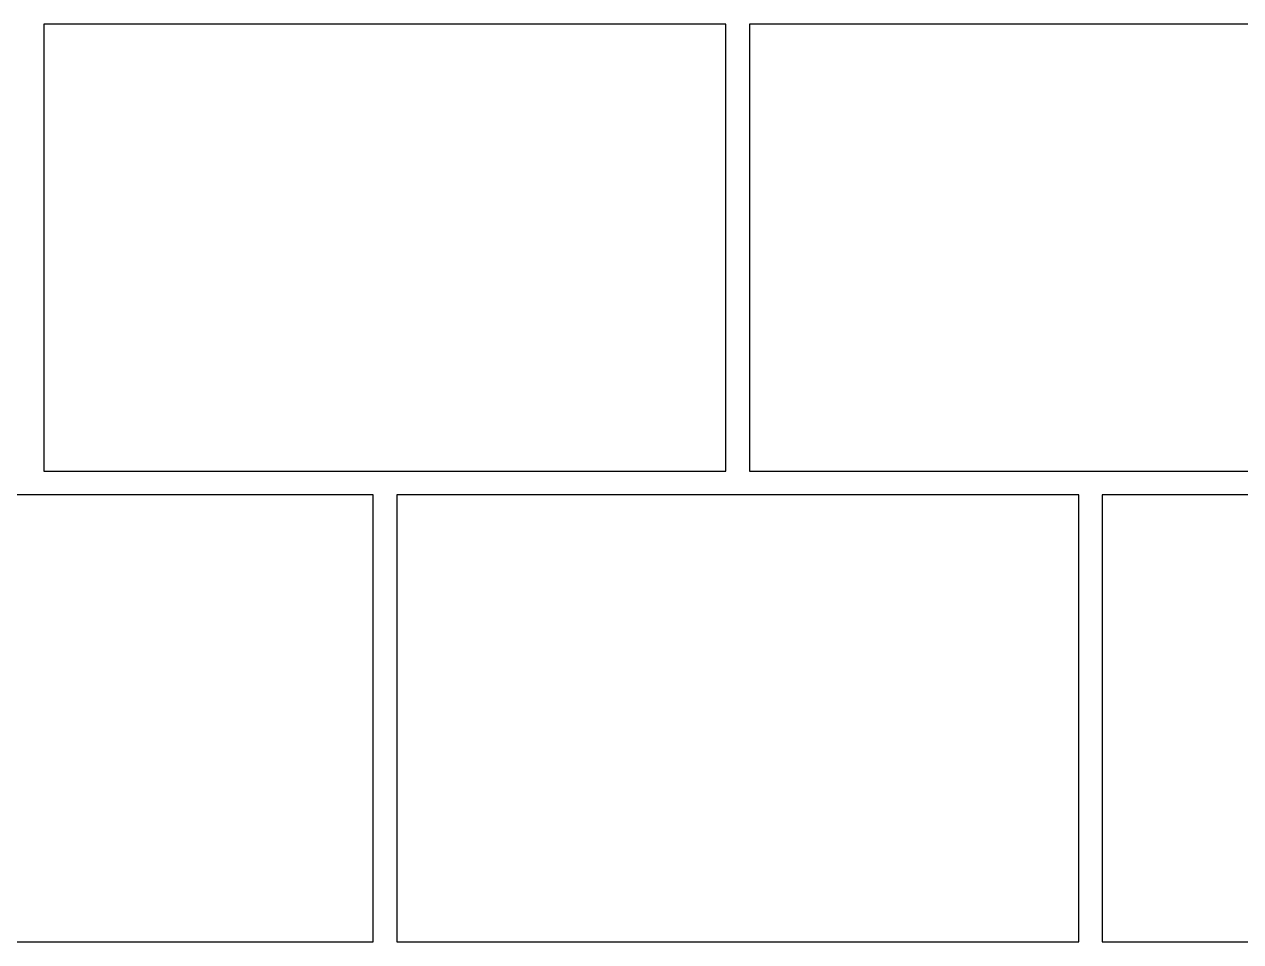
# Model space of a CAD drawing. Extents: x 0 to 119, y 0 to 84.
# Drawn here: x 72.659 to 74.727, y 71.972 to 73.532 of the extents above; entities that cross this region are included whole.
import ezdxf

# ---------------------------------------------------------------- set-up
doc = ezdxf.new("R2010")
doc.units = 0
doc.header["$MEASUREMENT"] = 0
doc.layers.add('9', color=8, linetype='CONTINUOUS')

msp = doc.modelspace()

# ---------------------------------------------------------------- linework, layer by layer
at = {"layer": '9', "color": 8, "linetype": 'Continuous'}
for points in [[(72.69179, 72.772318), (73.85179, 72.772318), (73.85179, 73.532318), (72.69179, 73.532318), (72.69179, 72.772318)], [(73.89179, 72.772318), (75.05179, 72.772318), (75.05179, 73.532318), (73.89179, 73.532318), (73.89179, 72.772318)], [(72.09197, 71.972318), (73.25197, 71.972318), (73.25197, 72.732318), (72.09197, 72.732318), (72.09197, 71.972318)], [(73.29197, 71.972318), (74.45197, 71.972318), (74.45197, 72.732318), (73.29197, 72.732318), (73.29197, 71.972318)], [(74.49197, 71.972318), (75.65197, 71.972318), (75.65197, 72.732318), (74.49197, 72.732318), (74.49197, 71.972318)]]:
    msp.add_lwpolyline(points, dxfattribs=at)

doc.saveas('drawing.dxf')
